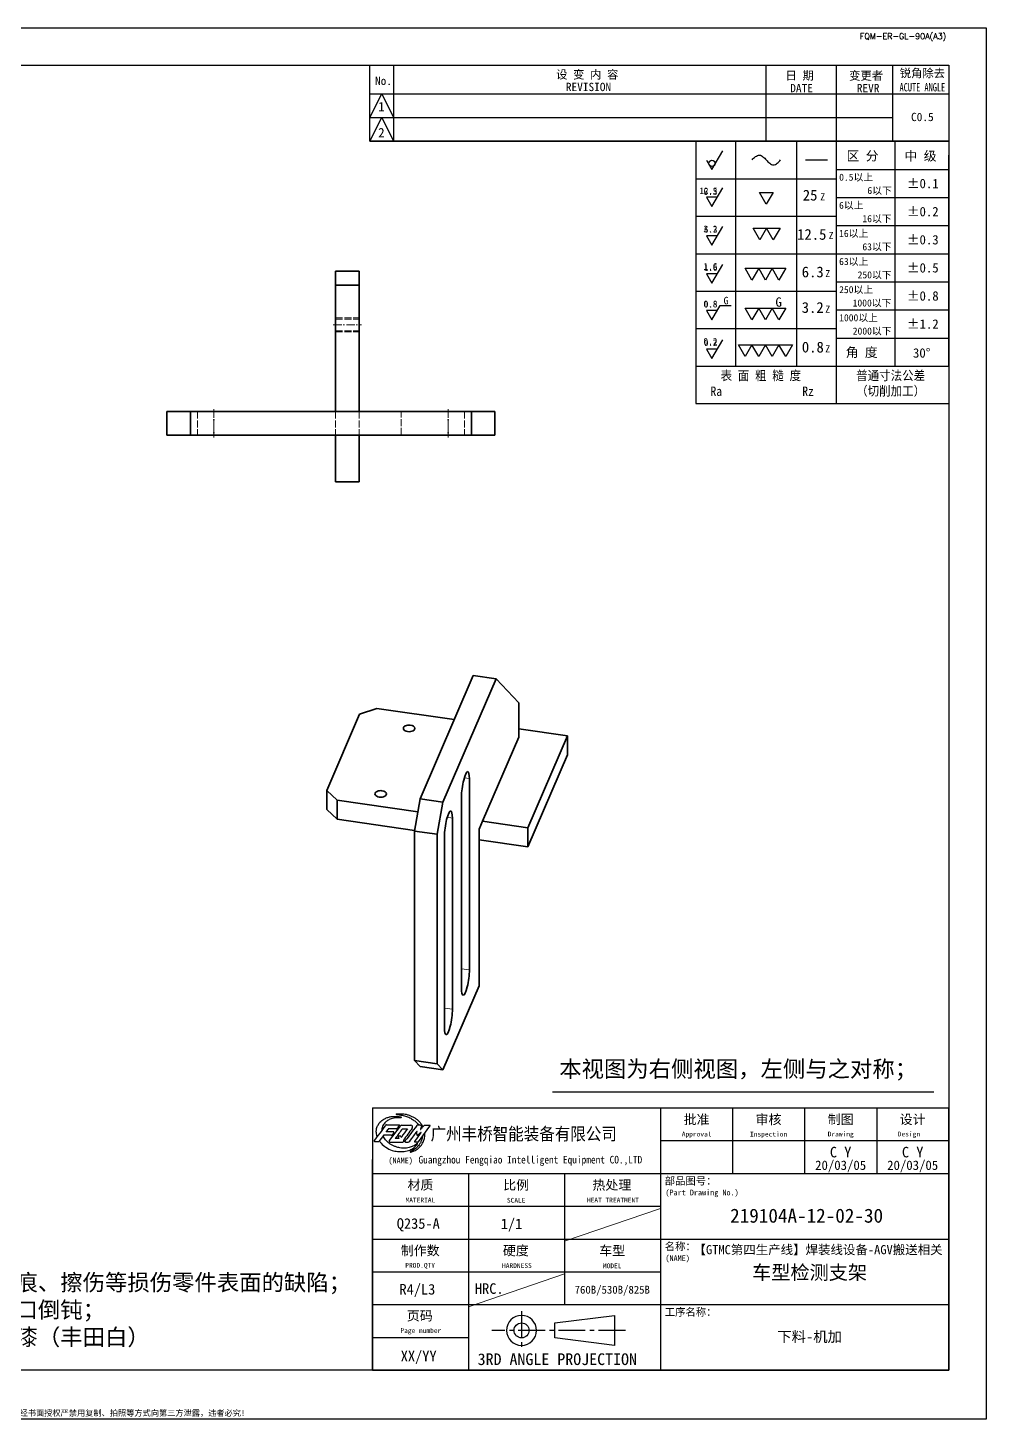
# Model space of a CAD drawing. Header units: millimetres. Extents: x -168473 to -148463, y 295526 to 306160.
# Drawn here: x -162993.4 to -162788.9, y 302246.9 to 302543.9 of the extents above; entities that cross this region are included whole.
import ezdxf
from ezdxf.enums import TextEntityAlignment as Align

# ---------------------------------------------------------------- set-up
doc = ezdxf.new("R2010")
doc.units = ezdxf.units.MM
for name, pattern in [('CENTER2', [28.575, 19.05, -3.175, 3.175, -3.175]), ('DASHDOT', [18.5, 12, -3, 0.5, -3]), ('DASHED', [15, 12, -3]), ('DASHED2', [9.525, 6.35, -3.175])]:
    doc.linetypes.add(name, pattern=pattern)
for name, color, linetype, lineweight in [('A3', 3, 'Continuous', 20), ('中心线', 2, 'CENTER2', 13), ('尺寸线', 3, 'Continuous', 13), ('文字', 1, 'Continuous', 13), ('细实线', 4, 'Continuous', 25), ('虚线', 2, 'DASHED2', 25)]:
    doc.layers.add(name, color=color, linetype=linetype, lineweight=lineweight)
doc.layers.add('Dim', color=3, linetype='Continuous')
doc.layers.add('MARK', color=7, linetype='Continuous')
doc.styles.add('CH-1', font='')
doc.styles.add('MX_NOTE_STANDARD', font='txt.shx', dxfattribs={"bigfont": 'extfont.shx'})
doc.styles.get("Standard").update_dxf_attribs({"font": 'txt', "bigfont": 'gbcbig.shx'})
doc.styles.get('CH-1').set_extended_font_data('SimSun')

# ---------------------------------------------------------------- blocks, each defined once
blk = doc.blocks.new('A$C2CD672AE')
for p, q in [((-218.5, -289), (-218.5, 8)), ((-218.5, 8), (201.5, 8)), ((201.5, 8), (201.5, -289)), ((-193.5, 0), (193.5, 0)), ((-193.5, -278.55), (-193.5, 0)), ((69.95, -16.21), (69.95, 0)), ((69.95, 0), (181.5, 0)), ((69.95, 0), (181.5, 0)), ((69.95, 0), (181.5, 0)), ((69.95, 0), (181.5, 0)), ((75.02, 0), (75.02, -16.21)), ((154.5, 0), (154.5, -16.21)), ((154.5, 0), (154.5, -16.21)), ((154.5, 0), (154.5, -16.21)), ((154.5, 0), (154.5, -16.21)), ((154.5, 0), (154.5, -16.21)), ((169.5, 0), (169.5, -16.21)), ((169.5, 0), (169.5, -16.21)), ((169.5, 0), (169.5, -16.21)), ((169.5, 0), (169.5, -16.21)), ((169.5, 0), (169.5, -16.21)), ((181.5, 0), (181.5, -16.21)), ((181.5, 0), (181.5, -16.21)), ((181.5, 0), (181.5, -16.21)), ((181.5, 0), (181.5, -16.21)), ((181.5, 0), (181.5, -16.21)), ((193.5, 0), (193.5, -278.55)), ((69.95, -11.14), (72.49, -6.07)), ((69.95, -6.07), (181.5, -6.07)), ((69.95, -6.07), (181.5, -6.07)), ((69.95, -6.07), (181.5, -6.07)), ((69.95, -6.07), (181.5, -6.07)), ((72.49, -6.07), (75.02, -11.14)), ((181.5, -6.07), (193.5, -6.07)), ((181.5, -6.07), (193.5, -6.07)), ((181.5, -6.07), (193.5, -6.07)), ((181.5, -6.07), (193.5, -6.07)), ((69.95, -16.21), (72.49, -11.14)), ((69.95, -11.14), (181.5, -11.14)), ((69.95, -11.14), (181.5, -11.14)), ((69.95, -11.14), (181.5, -11.14)), ((69.95, -11.14), (181.5, -11.14)), ((72.49, -11.14), (75.02, -16.21)), ((69.95, -16.21), (193.5, -16.21)), ((193.5, -16.21), (69.95, -16.21)), ((69.95, -16.21), (193.5, -16.21)), ((193.5, -278.55), (-193.5, -278.55)), ((201.5, -289), (-218.5, -289))]:
    blk.add_line(p, q)
at = {"style": 'CH-1'}
for s, height, p in [('No.', 1.775, (72.85, -3.33)), ('设 变 内 容', 1.775, (116.34, -1.91)), ('日 期', 1.775, (161.67, -2.16)), ('变更者', 1.775, (175.88, -2.16)), ('锐角除去', 1.775, (187.88, -1.63)), ('REVISION', 1.775, (116.61, -4.62)), ('DATE', 1.775, (162.09, -4.87)), ('REVR', 1.775, (176.3, -4.87)), ('1', 2.03, (72.4, -8.84)), ('C0.5', 1.775, (187.88, -11.03)), ('2', 2.03, (72.4, -14.39))]:
    blk.add_text(s, height=height, dxfattribs=at).set_placement(p, align=Align.MIDDLE)
at = {"style": 'CH-1', "width": 0.7}
blk.add_text('ACUTE ANGLE', height=1.7746, dxfattribs=at).set_placement((187.88, -4.69), align=Align.MIDDLE)
at = {"char_height": 1.25}
for s, insert, width, attachment_point in [('{\\Ftxt,@extfont2|c134;FQM-ER-GL-90A(A3)}', (183.75, 6), 39, 5), ('{\\fSimSun|b1|i0|c134|p2;此设计产权为广州丰桥智能装备有限公司所有，未经书面授权严禁用复制、拍照等方式向第三方泄露，违者必究!}', (0, -288.5), 387, 8)]:
    blk.add_mtext(s, dxfattribs=dict(at, insert=insert, width=width, attachment_point=attachment_point))
blk = doc.blocks.new('A$C32AF00EF')
for p, q in [((0, 0), (2.89, 5)), ((-1.44, 2.5), (0, 0))]:
    blk.add_line(p, q)
blk.add_circle((0, 1.67), 0.833)
blk = doc.blocks.new('A$C553B2148')
for p, q in [((1.44, 0), (-1.44, 0)), ((-1.44, 0), (0, -2.5)), ((0, -2.5), (2.89, 2.5))]:
    blk.add_line(p, q)
at = {"style": 'MX_NOTE_STANDARD'}
blk.add_attdef('12.5', text='', height=1.75, dxfattribs=at).set_placement((1.44, 0.28), align=Align.BOTTOM_RIGHT)
blk = doc.blocks.new('A$C1377093C')
for p, q in [((0, 0), (-1.44, 2.5)), ((-1.44, 2.5), (1.44, 2.5)), ((1.44, 2.5), (0, 0))]:
    blk.add_line(p, q)
blk = doc.blocks.new('A$C6D2D6B6B')
for p, q in [((0, 0), (-1.44, 2.5)), ((-1.44, 2.5), (1.44, 2.5)), ((1.44, 2.5), (0, 0)), ((1.44, 2.5), (4.33, 2.5)), ((2.89, 0), (1.44, 2.5)), ((4.33, 2.5), (2.89, 0))]:
    blk.add_line(p, q)
blk = doc.blocks.new('A$C62DD302B')
for p, q in [((-2.89, 0), (-4.33, 2.5)), ((-4.33, 2.5), (-1.44, 2.5)), ((-1.44, 2.5), (-2.89, 0)), ((-1.44, 2.5), (1.44, 2.5)), ((0, 0), (-1.44, 2.5)), ((1.44, 2.5), (0, 0)), ((2.89, 0), (1.44, 2.5)), ((1.44, 2.5), (4.33, 2.5)), ((4.33, 2.5), (2.89, 0))]:
    blk.add_line(p, q)
blk = doc.blocks.new('A$C077E39D2')
for p, q in [((-4.33, -2.5), (-5.77, 0)), ((-5.77, 0), (-2.89, 0)), ((-2.89, 0), (-4.33, -2.5)), ((-2.89, 0), (0, 0)), ((-1.44, -2.5), (-2.89, 0)), ((0, 0), (-1.44, -2.5)), ((1.44, -2.5), (0, 0)), ((0, 0), (2.89, 0)), ((2.89, 0), (1.44, -2.5)), ((4.33, -2.5), (2.89, 0)), ((2.89, 0), (5.77, 0)), ((5.77, 0), (4.33, -2.5))]:
    blk.add_line(p, q)
blk = doc.blocks.new('A$C09D43E00')
for p, q in [((0, 0), (1.78, 3.08)), ((1.78, 3.08), (4.07, 3.08)), ((1.15, 2), (-1.15, 2)), ((-1.15, 2), (0, 0))]:
    blk.add_line(p, q)
at = {"style": 'MX_NOTE_STANDARD'}
blk.add_attdef('12.5', text='', height=1.4, dxfattribs=at).set_placement((1.15, 2.22), align=Align.BOTTOM_RIGHT)
at = {"layer": '细实线', "color": 0, "style": 'CH-1'}
blk.add_text('G', height=1.6, dxfattribs=at).set_placement((2.47, 3.33))
blk = doc.blocks.new('A$C339E5D7D')
for p, q in [((-2.89, 0), (-4.33, 2.5)), ((-4.33, 2.5), (-1.44, 2.5)), ((-1.44, 2.5), (-2.89, 0)), ((-1.44, 2.5), (1.44, 2.5)), ((0, 0), (-1.44, 2.5)), ((1.44, 2.5), (0, 0)), ((2.89, 0), (1.44, 2.5)), ((1.44, 2.5), (4.33, 2.5)), ((4.33, 2.5), (2.89, 0))]:
    blk.add_line(p, q)
at = {"layer": '细实线', "color": 0, "style": 'CH-1'}
blk.add_text('G', height=2, dxfattribs=at).set_placement((2.13, 2.81))
blk = doc.blocks.new('54')
for p, q in [((5360.79, 6053.19), (5468.79, 6053.19)), ((5468.79, 6047.19), (5468.79, 5957.19)), ((5468.79, 6047.19), (5468.79, 5957.19)), ((5468.79, 5957.19), (5468.79, 6047.19)), ((5468.79, 6047.19), (5468.79, 5957.19)), ((5468.79, 6047.19), (5468.79, 5957.19)), ((5468.79, 6047.19), (5468.79, 5957.19)), ((5468.79, 6047.19), (5468.79, 5957.19)), ((5468.79, 6047.19), (5468.79, 5957.19)), ((5468.79, 6047.19), (5468.79, 5957.19)), ((5468.79, 5957.19), (5468.79, 6047.19)), ((5468.79, 6047.19), (5468.79, 5957.19)), ((5468.79, 6047.19), (5468.79, 5957.19)), ((5468.79, 6047.19), (5468.79, 5957.19)), ((5468.79, 6047.19), (5468.79, 5957.19))]:
    blk.add_line(p, q)
at = {"layer": '细实线', "color": 0, "linetype": 'Continuous'}
for p, q in [((5360.79, 6053.19), (5360.79, 5941.19)), ((5377.79, 6053.19), (5377.79, 5957.19)), ((5403.79, 6053.19), (5403.79, 5957.19)), ((5420.79, 6053.19), (5420.79, 5941.19)), ((5445.79, 6053.19), (5445.79, 5957.19)), ((5468.79, 6053.19), (5468.79, 5941.19)), ((5468.79, 6047.19), (5468.79, 5957.19)), ((5468.79, 6047.19), (5468.79, 5957.19)), ((5468.79, 6047.19), (5468.79, 5957.19)), ((5407.7, 6045.29), (5417.04, 6045.29)), ((5420.79, 6041.19), (5468.79, 6041.19)), ((5360.79, 6037.19), (5420.79, 6037.19)), ((5420.79, 6029.19), (5468.79, 6029.19)), ((5360.79, 6021.19), (5420.79, 6021.19)), ((5420.79, 6017.19), (5468.79, 6017.19)), ((5360.79, 6005.19), (5420.79, 6005.19)), ((5420.79, 6005.19), (5468.79, 6005.19)), ((5360.79, 5989.19), (5420.79, 5989.19)), ((5420.79, 5993.19), (5468.79, 5993.19)), ((5420.79, 5981.19), (5468.79, 5981.19)), ((5360.79, 5973.19), (5420.79, 5973.19)), ((5420.79, 5969.19), (5468.79, 5969.19)), ((5360.79, 5957.19), (5468.79, 5957.19)), ((5360.79, 5957.19), (5468.79, 5957.19)), ((5360.79, 5941.19), (5468.79, 5941.19))]:
    blk.add_line(p, q, dxfattribs=at)
at = {"layer": '细实线', "color": 0, "linetype": 'Continuous', "start_tangent": (0.606347, 0.7952), "end_tangent": (0.584547, 0.81136)}
blk.add_spline([(5384.88, 6045.23), (5386.3, 6046.61), (5387.98, 6047.24), (5389.51, 6046.59), (5390.93, 6045.19), (5392.37, 6043.78), (5393.91, 6043.13), (5395.61, 6043.82), (5397.01, 6045.27)], degree=3, dxfattribs=at)
for name, p, xscale, yscale, zscale in [('A$C32AF00EF', (5367.73, 6041.13), 1.600000000000364, 1.600000000000364, 1.600000000000364), ('A$C1377093C', (5390.94, 6026.26), 2, 2, 2), ('A$C6D2D6B6B', (5388.15, 6011.08), 2, 2, 2), ('A$C62DD302B', (5390.57, 5993.94), 2, 2, 2), ('A$C077E39D2', (5390.57, 5966.26), 2, 2, 2)]:
    blk.add_blockref(name, p, dxfattribs=dict(xscale=xscale, yscale=yscale, zscale=zscale))
ref = blk.add_blockref('A$C553B2148', (5367.73, 6029.35), dxfattribs=dict(xscale=1.600000000000364, yscale=1.600000000000364, zscale=1.600000000000364))
ref.add_attrib('12.5', '12.5', dxfattribs={"height": 2.8, "style": 'CH-1'}).set_placement((5370.04, 6029.8), align=Align.BOTTOM_RIGHT)
ref = blk.add_blockref('A$C553B2148', (5367.73, 6012.86), dxfattribs=dict(xscale=1.600000000000364, yscale=1.600000000000364, zscale=1.600000000000364))
ref.add_attrib('12.5', '6.3', dxfattribs={"height": 2.8, "style": 'CH-1'}).set_placement((5370.04, 6013.31), align=Align.BOTTOM_RIGHT)
ref = blk.add_blockref('A$C553B2148', (5367.73, 5996.56), dxfattribs=dict(xscale=1.600000000000364, yscale=1.600000000000364, zscale=1.600000000000364))
ref.add_attrib('12.5', '1.6', dxfattribs={"height": 2.8, "style": 'CH-1'}).set_placement((5370.04, 5997.01), align=Align.BOTTOM_RIGHT)
at = {"lineweight": 35}
ref = blk.add_blockref('A$C09D43E00', (5367.73, 5976.92), dxfattribs=dict(at, xscale=2, yscale=2, zscale=2))
ref.add_attrib('12.5', '0.8', dxfattribs={"height": 2.8, "style": 'CH-1'}).set_placement((5370.04, 5981.37), align=Align.BOTTOM_RIGHT)
at = {"lineweight": 35, "xscale": 2, "yscale": 2, "zscale": 2}
blk.add_blockref('A$C339E5D7D', (5390.57, 5976.92), dxfattribs=at)
ref = blk.add_blockref('A$C553B2148', (5367.73, 5964.47), dxfattribs=dict(xscale=1.600000000000364, yscale=1.600000000000364, zscale=1.600000000000364))
ref.add_attrib('12.5', '0.2', dxfattribs={"height": 2.8, "style": 'CH-1'}).set_placement((5370.04, 5964.92), align=Align.BOTTOM_RIGHT)
at = {"style": 'CH-1', "width": 0.9}
for s, p in [('表 面 粗 糙 度', (5388.59, 5953.25)), ('普通寸法公差', (5444.02, 5953.25)), ('Ra              Rz', (5389.17, 5946.45)), ('（切削加工）', (5444.02, 5946.67))]:
    blk.add_text(s, height=4, dxfattribs=at).set_placement(p, align=Align.MIDDLE)
at = {"layer": '细实线', "color": 0, "style": 'CH-1'}
for s, height, p in [('区 分', 4, (5432.03, 6046.97)), ('中 级', 4, (5456.79, 6046.97)), ('0.5以上', 3, (5429.3, 6037.89)), ('6以下', 3, (5439.3, 6032.14)), ('6以上', 3, (5427.22, 6025.89)), ('16以下', 3, (5438.2, 6020.14)), ('16以上', 3, (5428.26, 6013.89)), ('63以下', 3, (5438.2, 6008.14)), ('63以上', 3, (5428.26, 6001.89)), ('250以下', 3, (5437.19, 5996.14)), ('250以上', 3, (5429.3, 5989.89)), ('1000以下', 3, (5436.08, 5984.14)), ('1000以上', 3, (5430.33, 5977.89)), ('2000以下', 3, (5436.13, 5972.14)), ('角 度', 4, (5431.63, 5963.15))]:
    blk.add_text(s, height=height, dxfattribs=at).set_placement(p, align=Align.MIDDLE)
for s, height, p in [('%%P0.1', 4, (5450.91, 6033.15)), ('6.3', 2.944, (5364.07, 6030.28)), ('25', 4.6, (5406.51, 6027.88)), ('Z', 3, (5414, 6027.96)), ('%%P0.2', 4, (5450.91, 6021.15)), ('3.2', 2.944, (5364.07, 6014.28)), ('12.5', 4.6, (5404.08, 6011.13)), ('Z', 3, (5417.58, 6011.47)), ('%%P0.3', 4, (5450.91, 6009.15)), ('1.6', 2.944, (5364.07, 5998.28)), ('6.3', 4.6, (5406.05, 5995.09)), ('%%P0.5', 4, (5450.91, 5997.15)), ('Z', 3, (5416.15, 5995.17)), ('%%P0.8', 4, (5450.91, 5985.15)), ('0.8', 2.944, (5364.07, 5982.28)), ('3.2', 4.6, (5406.05, 5979.93)), ('Z', 3, (5416.15, 5980.01)), ('%%P1.2', 4, (5450.91, 5973.15)), ('0.2', 2.944, (5364.07, 5966.28)), ('0.8', 4.6, (5406.1, 5963)), ('Z', 3, (5416.15, 5963.08)), ('30°', 4, (5453.55, 5960.81))]:
    blk.add_text(s, height=height, dxfattribs=at).set_placement(p)
blk = doc.blocks.new('A$C34C2392C')
at = {"linetype": 'CENTER2', "ltscale": 0.3}
for p, q in [((-5.53, 4.13), (-5.53, -4.13)), ((16.64, 0), (-11.88, 0))]:
    blk.add_line(p, q, dxfattribs=at)
for p, q in [((1.54, 1.6), (14.34, 3.2)), ((14.34, 3.2), (14.34, -3.2)), ((1.54, -1.6), (1.54, 1.6)), ((14.34, -3.2), (1.54, -1.6))]:
    blk.add_line(p, q)
for radius in [3.2, 1.6]:
    blk.add_arc((-5.53, 0), radius, 0, 359.9894)
blk = doc.blocks.new('A$C67844AE1')
for p, q in [((-492, 112), (0, 112)), ((-246, 112), (-246, -112)), ((-184.5, 112), (-184.5, 56)), ((-123, 112), (-123, 56)), ((-61.5, 112), (-61.5, 56)), ((0, -112), (0, 112)), ((-246, 84), (0, 84)), ((-492, 68), (-492, -112)), ((-492, 68), (-492, -112)), ((-492, -112), (-492, 68)), ((-492, 68), (-492, -112)), ((-492, 68), (-492, -112)), ((-492, 68), (-492, -112)), ((-492, 68), (-492, -112)), ((-492, 68), (-492, -112)), ((-492, 68), (-492, -112)), ((-492, -112), (-492, 68)), ((-492, 68), (-492, -112)), ((-492, 68), (-492, -112)), ((-492, 68), (-492, -112)), ((-492, 68), (-492, -112)), ((-492, 56), (0, 56)), ((-410, 56), (-410, -112)), ((-328, 56), (-328, -56)), ((-492, 28), (-246, 28)), ((-492, 0), (0, 0)), ((-492, -28), (-246, -28)), ((-492, -56), (0, -56)), ((-492, -84), (-410, -84)), ((-492, -112), (0, -112))]:
    blk.add_line(p, q)
at = {"color": 4, "ltscale": 0.5}
for p, q in [((-468.4, 96.5), (-477.7, 84.1)), ((-467.1, 97.2), (-459.4, 97.2)), ((-451, 97.2), (-453.6, 97.2)), ((-452.7, 83.1), (-442.9, 96.3)), ((-447.5, 97.2), (-443.3, 97.2)), ((-482.7, 88.4), (-486.5, 83.4)), ((-478.7, 93.9), (-480.4, 91.7)), ((-473.8, 90.8), (-475.1, 88.9)), ((-469.3, 85.8), (-472.6, 85.8)), ((-469.2, 85.9), (-470.1, 87.3)), ((-467.8, 87.8), (-469.9, 87.8)), ((-467.8, 87.8), (-467.4, 87.1)), ((-487, 83.1), (-490.1, 83.1)), ((-477, 82.8), (-466, 82.8)), ((-463.8, 82.8), (-461.4, 82.8))]:
    blk.add_line(p, q, dxfattribs=at)
for centre, radius, start, end in [((-480, 96.4), 1.09, 90, 143.2146), ((-469.2, 97.2), 0.219, 322.847, 90), ((-467.1, 95.6), 1.64, 90, 143.1791), ((-459.4, 95.6), 1.64, 323.504, 90), ((-453.6, 96.7), 0.547, 90, 142.7605), ((-443.3, 96.6), 0.547, 323.5154, 90), ((-490.1, 83.7), 0.547, 143.2146, 270), ((-487, 83.7), 0.547, 270, 322.7804), ((-482.3, 88.1), 0.547, 90, 142.7804), ((-480.4, 91.7), 0.0547, 142.9576, 270), ((-478.7, 93.9), 0.0547, 90, 142.9576), ((-477, 83.6), 0.821, 143.1791, 270), ((-472.6, 85.8), 0.0547, 143.2802, 270), ((-471.7, 94.5), 0.547, 270, 322.847), ((-469.3, 85.8), 0.0547, 270, 30.8735), ((-467.4, 87.1), 0.0547, 209.8404, 323.8117), ((-466.4, 94.1), 0.0547, 90, 143.2802), ((-463.8, 83.4), 0.547, 142.7605, 270), ((-462.2, 94.1), 0.0547, 323.8117, 90), ((-455.8, 83.1), 0.274, 143.387, 270), ((-454.1, 91.8), 0.137, 354.5829, 143.4402), ((-450.5, 90.9), 0.137, 323.3038, 127.2693), ((-461.4, 83.6), 0.821, 270, 323.3415), ((-453.1, 83.4), 0.547, 270, 323.5154)]:
    blk.add_arc(centre, radius, start, end, dxfattribs=at)
at = {"color": 3, "ltscale": 0.5}
for points, knots in [([(-471.9, 106.8), (-471.9, 106.8), (-471.9, 106.9), (-471.1, 106.9), (-470.1, 107), (-468.3, 106.9), (-466.3, 106.9), (-463.9, 106.7), (-461.4, 105.9), (-458.9, 105.1), (-456.8, 104), (-455, 102.8), (-453.4, 101.6), (-451.6, 99.9), (-450.3, 98.1), (-449.4, 96.7), (-449.1, 95.9), (-449, 95.7)], [0, 0, 0, 0, 0.013513, 0.041806, 0.340693, 0.661167, 1.001786, 1.450195, 1.93793, 2.441413, 2.919246, 3.201062, 3.624217, 4.053268, 4.510623, 4.853859, 4.962074, 4.962074, 4.962074, 4.962074]), ([(-488, 87.4), (-488.3, 88.2), (-488.6, 89.5), (-488.8, 91.4), (-488.7, 93), (-488.5, 94.5), (-488, 95.9), (-487.3, 97.3), (-486.5, 98.5), (-485.6, 99.9), (-484.1, 101.2), (-482.1, 102.5), (-479.6, 103.7), (-476.6, 104.5), (-473.5, 104.7), (-470.8, 104.7), (-469, 104.5), (-468.1, 104.3), (-467.6, 104.2), (-467.4, 104.1), (-467.4, 103.8), (-467.5, 103.6), (-467.7, 103.6), (-467.8, 103.6)], [0.033361, 0.033361, 0.033361, 0.033361, 0.471833, 0.793856, 1.06763, 1.327784, 1.632518, 1.904259, 2.171672, 2.434164, 2.811787, 3.221221, 3.771763, 4.287691, 4.918993, 5.487196, 5.736969, 5.935719, 6.004988, 6.011363, 6.068145, 6.111246, 6.151841, 6.151841, 6.151841, 6.151841]), ([(-467.8, 103.6), (-468.7, 103.6), (-471.1, 103.6), (-474.8, 103.2), (-478.3, 101.8), (-481.1, 99.8), (-483, 97.3), (-484, 94.8), (-484, 93.4), (-483.9, 92.9)], [0, 0, 0, 0, 0.511401, 1.333961, 2.006207, 2.544799, 3.201133, 3.690752, 3.982461, 3.982461, 3.982461, 3.982461]), ([(-486.1, 83.9), (-485.6, 83.2), (-484.1, 81), (-480.4, 78), (-475.7, 75.7), (-470.4, 74.5), (-465.2, 74.6), (-460.4, 75.6), (-456.8, 77.7), (-454.7, 79.8), (-453.7, 81.1), (-453.4, 81.9), (-453.8, 82), (-453.8, 81.9), (-453.9, 81.8)], [0.008574, 0.008574, 0.008574, 0.008574, 0.511088, 1.461558, 2.551285, 3.372869, 4.408758, 5.360341, 6.07413, 6.646139, 6.965728, 7.014048, 7.055407, 7.097199, 7.097199, 7.097199, 7.097199]), ([(-453.9, 81.8), (-454.2, 81.5), (-455.1, 80.3), (-457.5, 79.1), (-460.3, 78.2), (-463.1, 77.6), (-465.7, 77.6), (-468.2, 77.7), (-470.3, 78.3), (-472.4, 78.9), (-474.6, 79.8), (-476.8, 81.1), (-479, 82.6), (-480.7, 84.6), (-482.1, 86.3), (-482.8, 87.5), (-483, 88)], [0, 0, 0, 0, 0.227272, 0.804496, 1.430419, 1.862632, 2.367125, 2.88024, 3.204387, 3.579335, 4.036384, 4.516387, 4.985288, 5.507707, 5.907232, 6.223175, 6.223175, 6.223175, 6.223175]), ([(-449.4, 87.5), (-449.5, 86.9), (-449.6, 86.1), (-449.9, 84.8), (-450.4, 83.8), (-450.8, 82.6), (-451.5, 81.6), (-452.2, 80.2), (-453.2, 79.2), (-454.3, 78), (-455.6, 77.1), (-457, 76.1), (-458.4, 75.4), (-459.2, 74.9), (-459.9, 74.7), (-459.9, 74.2), (-459.7, 74.2), (-459.5, 74.2)], [0.004933, 0.004933, 0.004933, 0.004933, 0.333622, 0.498315, 0.724349, 0.934741, 1.17012, 1.401267, 1.780901, 1.94954, 2.292483, 2.648069, 2.865789, 3.139575, 3.199954, 3.253921, 3.331828, 3.331828, 3.331828, 3.331828]), ([(-459.5, 74.2), (-459.1, 74.3), (-457.8, 74.6), (-455.9, 75.5), (-453.8, 76.8), (-452, 78), (-450.5, 79.8), (-449.2, 81.6), (-448.2, 83.9), (-447.3, 86.8), (-447.3, 89.1), (-447.3, 90.4)], [0, 0, 0, 0, 0.196818, 0.752706, 1.133972, 1.558354, 1.94217, 2.414014, 2.774875, 3.316286, 4.02771, 4.02771, 4.02771, 4.02771])]:
    blk.add_open_spline(points, degree=3, knots=knots, dxfattribs=at)
at = {"color": 4, "ltscale": 0.5}
for points, knots in [([(-480.8, 97), (-480.9, 96.9), (-481, 96.8), (-481.1, 96.7), (-484.3, 92.4), (-487.4, 88.2), (-490.6, 84)], [-0.084236, -0.084236, -0.084236, -0.084236, 0, 0, 0, 2.885251, 2.885251, 2.885251, 2.885251]), ([(-480, 97.5), (-479.8, 97.5), (-479.7, 97.5), (-479.5, 97.5), (-479.5, 97.5), (-479.5, 97.5), (-479.5, 97.5), (-476.4, 97.5), (-473.2, 97.5), (-470.1, 97.5), (-470.1, 97.5), (-470.1, 97.5), (-470.1, 97.5), (-469.8, 97.5), (-469.5, 97.5), (-469.2, 97.5)], [-0.077734, -0.077734, -0.077734, -0.077734, 0, 0, 0, 0, 0, 0, 1.729211, 1.729211, 1.729211, 1.729211, 1.729211, 1.729211, 1.885805, 1.885805, 1.885805, 1.885805]), ([(-469, 97.1), (-469.2, 96.9), (-469.4, 96.7), (-469.5, 96.5), (-469.5, 96.5), (-469.5, 96.5), (-469.5, 96.5), (-470, 95.8), (-470.6, 95.1), (-471.1, 94.4), (-471.1, 94.4), (-471.1, 94.4), (-471.1, 94.4), (-471.2, 94.3), (-471.2, 94.3), (-471.3, 94.2)], [-0.1423966, -0.1423966, -0.1423966, -0.1423966, 0, 0, 0, 0, 0, 0, 0.4822707, 0.4822707, 0.4822707, 0.4822707, 0.4822707, 0.4822707, 0.529029, 0.529029, 0.529029, 0.529029]), ([(-454.1, 97), (-454.2, 96.8), (-454.4, 96.6), (-454.5, 96.4), (-457.7, 92.2), (-460.8, 88.1), (-464, 84), (-464, 83.9), (-464.1, 83.8), (-464.2, 83.7)], [-0.140102, -0.140102, -0.140102, -0.140102, 0, 0, 0, 2.844058, 2.844058, 2.844058, 2.913465, 2.913465, 2.913465, 2.913465]), ([(-451, 97.2), (-451, 97.2), (-450.8, 97.2), (-450.4, 97), (-450.2, 96.5), (-450.3, 95.9), (-450.5, 95.2), (-450.8, 94.5), (-451, 94), (-451.1, 93.7), (-451.1, 93.6), (-451, 93.6), (-450.8, 93.6), (-450.5, 94), (-450, 94.6), (-449.2, 95.5), (-448.6, 96.3), (-448, 96.8), (-447.7, 97.1), (-447.5, 97.2)], [0, 0, 0, 0, 0.047379, 0.11361, 0.198731, 0.32589, 0.467244, 0.599055, 0.733672, 0.758899, 0.77069, 0.790267, 0.820293, 0.867992, 1.054564, 1.278066, 1.476304, 1.62487, 1.711224, 1.711224, 1.711224, 1.711224]), ([(-471.7, 94), (-471.7, 94), (-471.7, 94), (-471.8, 94), (-471.8, 94), (-471.8, 94), (-471.8, 94), (-474.1, 94), (-476.4, 94), (-478.7, 94)], [-0.012966, -0.012966, -0.012966, -0.012966, 0, 0, 0, 0, 0, 0, 1.257183, 1.257183, 1.257183, 1.257183]), ([(-469.9, 87.8), (-470, 87.8), (-470, 87.8), (-470.1, 87.7), (-470.2, 87.7), (-470.2, 87.6), (-470.2, 87.5), (-470.1, 87.4), (-470.1, 87.3), (-470.1, 87.3)], [0, 0, 0, 0, 0.0189462, 0.0330559, 0.0436533, 0.0575788, 0.0766083, 0.0956988, 0.1082528, 0.1082528, 0.1082528, 0.1082528]), ([(-456, 83.3), (-455.9, 83.5), (-455.7, 83.7), (-455.6, 83.9), (-455.6, 83.9), (-455.6, 83.9), (-455.6, 83.9), (-453.8, 86.2), (-452.1, 88.5), (-450.4, 90.9)], [-0.132838, -0.132838, -0.132838, -0.132838, 0, 0, 0, 0, 0, 0, 1.591518, 1.591518, 1.591518, 1.591518])]:
    blk.add_open_spline(points, degree=3, knots=knots, dxfattribs=at)
at = {"color": 3, "ltscale": 0.5}
blk.add_spline([(-471.9, 106.8), (-471.8, 106.5), (-471.3, 106.3), (-470, 106.2), (-468.7, 106), (-466.8, 105.7), (-464.7, 105.2), (-462.9, 104.7), (-461.1, 104), (-459.4, 103.1), (-457.9, 102.2), (-455.3, 100.3), (-454.1, 99.3), (-453.6, 98.7), (-452.3, 97.2)], degree=3, dxfattribs=at)
at = {"color": 4, "ltscale": 0.5}
for points in [[(-476, 88.6), (-478.1, 88.6), (-480.2, 88.6), (-482.3, 88.6)], [(-474.4, 91.6), (-476.4, 91.6), (-478.4, 91.6), (-480.4, 91.6)], [(-466.4, 94.2), (-468.5, 91.4), (-470.5, 88.6), (-472.6, 85.9)], [(-462.2, 94.1), (-463.9, 91.8), (-465.6, 89.4), (-467.3, 87.1)], [(-466.4, 94.2), (-465, 94.2), (-463.6, 94.2), (-462.2, 94.2)], [(-458.1, 94.6), (-460.6, 91.2), (-463.1, 87.8), (-465.6, 84.4)], [(-454.2, 91.9), (-456, 89.4), (-457.9, 86.9), (-460.7, 83.1)], [(-454.1, 89.6), (-454.1, 90.3), (-454, 91.1), (-453.9, 91.8)], [(-453.1, 89.1), (-452.3, 89.7), (-451.4, 90.4), (-450.6, 91.1)], [(-455.8, 82.9), (-454.9, 82.9), (-454, 82.9), (-453.1, 82.9)]]:
    blk.add_open_spline(points, degree=3, dxfattribs=at)
for points in [[(-476, 88.6), (-475.6, 88.6), (-475.4, 88.7), (-475.3, 88.7), (-475.1, 88.9)], [(-473.8, 90.8), (-473.7, 91), (-473.7, 91.2), (-473.8, 91.4), (-474, 91.5), (-474.2, 91.6), (-474.4, 91.6)], [(-465.6, 84.4), (-465.6, 84.3), (-465.6, 84.2), (-465.5, 84), (-465.4, 83.8), (-465.2, 83.4), (-465.1, 83.3), (-465.1, 83.1), (-465.4, 83), (-465.7, 82.9), (-466, 82.8)], [(-454.1, 89.6), (-454.2, 89.2), (-454.1, 89), (-454, 88.8), (-453.8, 88.8), (-453.6, 88.8), (-453.4, 88.9), (-453.1, 89.1)]]:
    blk.add_spline(points, degree=3, dxfattribs=at)
at = {"layer": '细实线', "color": 0, "linetype": 'Continuous'}
for p, q in [((-492, 112), (-492, 56)), ((-492, 68), (-492, -112)), ((-492, 68), (-492, -112)), ((-492, 68), (-492, -112))]:
    blk.add_line(p, q, dxfattribs=at)
at = {"lineweight": 35, "xscale": 4, "yscale": 4, "zscale": 4}
blk.add_blockref('A$C34C2392C', (-342.6, -78), dxfattribs=at)
at = {"style": 'CH-1'}
for s, height, p in [('批准', 8.11, (-215.2, 102.3)), ('审核', 8.11, (-153.8, 102.3)), ('制图', 8.11, (-92.2, 102.3)), ('设计', 8.11, (-30.8, 102.3)), ('Approval', 4.06, (-215.2, 89.1)), ('Inspection', 4.06, (-153.8, 89.1)), ('Drawing', 4.06, (-92.2, 89.1)), ('Design  ', 4.06, (-30.8, 89.1)), ('比例', 8.11, (-369.3, 46.3)), ('MATERIAL', 4.06, (-451.1, 33.3)), ('SCALE', 4.06, (-369.3, 33.1)), ('制作数', 8.11, (-451.3, -9.7)), ('车型', 8.11, (-287.3, -9.7)), ('PROD.QTY', 4.06, (-451.3, -22.9)), ('MODEL', 4.06, (-287.3, -22.9)), ('3RD ANGLE PROJECTION', 10, (-334.2, -102.6))]:
    blk.add_text(s, height=height, dxfattribs=at).set_placement(p, align=Align.MIDDLE)
at = {"lineweight": 35, "style": 'CH-1'}
for s, height, p in [('(NAME)', 4.87, (-478.4, 64.7)), ('部品图号：', 6.49, (-242.5, 46.4)), ('(Part Drawing No.)', 4.868, (-241.9, 37.3)), ('名称：', 6.49, (-242.5, -9.6)), ('(NAME)', 4.87, (-241.9, -18.7)), ('工序名称：', 6.49, (-242.5, -65.6))]:
    blk.add_text(s, height=height, dxfattribs=at).set_placement(p)
at = {"style": 'CH-1'}
blk.add_text('材质', height=8.11, dxfattribs=at).set_placement((-462.1, 42.2))
at = {"lineweight": 35, "style": 'CH-1'}
for s, height, p in [('热处理', 8.11, (-287.6, 46.3)), ('HEAT TREATMENT', 4.055, (-286.7, 33.3)), ('硬度', 8.11, (-369.6, -9.7)), ('HARDNESS', 4.06, (-368.7, -22.7)), ('HRC.', 9, (-392.3, -42.3, -1000.3)), ('页码', 8.11, (-451.6, -65.7)), ('Page number', 4.055, (-450.7, -78.7))]:
    blk.add_text(s, height=height, dxfattribs=at).set_placement(p, align=Align.MIDDLE)
at = {"layer": 'MARK', "style": 'CH-1', "width": 0.9}
blk.add_text('广州丰桥智能装备有限公司', height=10.8, dxfattribs=at).set_placement((-442.4, 84.4))
at = {"layer": 'MARK', "insert": (-452.7, 71), "char_height": 6.5, "width": 556.951, "attachment_point": 1, "style": 'CH-1'}
blk.add_mtext('{\\W0.9;Guangzhou Fengqiao Intelligent Equipment CO.,LTD}', dxfattribs=at)
blk = doc.blocks.new('1：1横')
blk.add_blockref('A$C2CD672AE', (-8412.44, 515.87))
for name, p, xscale, yscale, zscale in [('54', (-10953.34, -2526.94), 0.5, 0.5, 0.5), ('A$C67844AE1', (-8218.94, 265.32), 0.25, 0.25, 0.25)]:
    blk.add_blockref(name, p, dxfattribs=dict(xscale=xscale, yscale=yscale, zscale=zscale))
blk = doc.blocks.new('车型')
at = {"layer": '文字', "color": 1, "linetype": 'Continuous', "style": 'CH-1'}
blk.add_text('760B/530B/825B', height=1.6875, dxfattribs=at).set_placement((-10.31, 3.5, -250.08), align=Align.MIDDLE)
blk = doc.blocks.new('工序名称')
at = {"layer": '文字', "color": 1, "linetype": 'Continuous', "style": 'CH-1'}
blk.add_text('下料-机加', height=2.25, dxfattribs=at).set_placement((-29.69, -6.35, -250.08), align=Align.MIDDLE)
blk = doc.blocks.new('设计人员')
at = {"layer": '文字', "color": 1, "linetype": 'Continuous', "style": 'CH-1'}
blk.add_text('C Y', height=2.25, dxfattribs=at).set_placement((-7.69, -1.99), align=Align.MIDDLE)
blk = doc.blocks.new('出图人员')
at = {"layer": '文字', "color": 1, "linetype": 'Continuous', "style": 'CH-1'}
blk.add_text('C Y', height=2.25, dxfattribs=at).set_placement((-7.69, -1.99), align=Align.MIDDLE)
blk = doc.blocks.new('出图日期')
at = {"layer": '文字', "color": 1, "linetype": 'Continuous', "style": 'CH-1'}
blk.add_text('20/03/05', height=2, dxfattribs=at).set_placement((-7.69, 2.04), align=Align.MIDDLE)
blk = doc.blocks.new('设计日期')
at = {"layer": '文字', "color": 1, "linetype": 'Continuous', "style": 'CH-1'}
blk.add_text('20/03/05', height=2, dxfattribs=at).set_placement((-7.69, 2.04), align=Align.MIDDLE)
blk = doc.blocks.new('A$C20C4661E')
at = {"color": 7, "lineweight": 35}
for p, q in [((-10.54, 16.11), (0.83, 42.44)), ((-5.69, 15.41), (5.69, 41.74)), ((5.69, 41.74), (0.83, 42.44)), ((10.52, 36.62), (5.69, 41.74)), ((10.52, 29.27), (10.52, 36.62)), ((-23.44, 34.16), (-30.45, 17.91)), ((-19.8, 35.42), (-23.44, 34.16)), ((-3.23, 33.03), (-19.8, 35.42)), ((20.95, 29.55), (10.52, 31.05)), ((2.78, 11.34), (10.52, 29.27)), ((12.49, 9.94), (20.95, 29.55)), ((20.95, 25.47), (20.95, 29.55)), ((12.49, 5.86), (20.95, 25.47)), ((-30.45, 13.83), (-30.45, 17.91)), ((-30.45, 17.91), (-28.27, 15.81)), ((0, 20.41), (0, -20.41)), ((-28.27, 11.73), (-28.27, 15.81)), ((-28.27, 15.81), (-11.03, 13.33)), ((-11.75, 9.23), (-10.54, 16.11)), ((-10.54, 16.11), (-5.69, 15.41)), ((-6.89, 8.53), (-5.69, 15.41)), ((-1.69, -24.33), (-1.69, 16.49)), ((-30.45, 13.83), (-28.27, 11.73)), ((-3.63, 12.01), (-3.63, -28.82)), ((-28.27, 11.73), (-11.73, 9.35)), ((-11.75, 9.23), (-11.75, -39.76)), ((-11.75, 9.23), (-6.89, 8.53)), ((2.06, 9.66), (2.78, 11.34)), ((2.06, 9.66), (2.06, -23.82)), ((2.78, 11.34), (12.49, 9.94)), ((12.49, 5.86), (12.49, 9.94)), ((-6.89, 8.53), (-6.89, -40.46)), ((-5.32, -32.74), (-5.32, 8.09)), ((2.06, 7.36), (12.49, 5.86)), ((2.06, -23.82), (-5.69, -41.74)), ((-11.75, -39.76), (-6.89, -40.46)), ((-11.75, -39.76), (-10.54, -41.04)), ((-10.54, -41.04), (-5.69, -41.74)), ((-6.89, -40.46), (-5.69, -41.74))]:
    blk.add_line(p, q, dxfattribs=at)
at = {"color": 7, "lineweight": 13}
for p, q in [((0, 20.41), (-1.11, 20.57)), ((-3.63, 12.01), (-4.73, 12.17)), ((0, -20.41), (-1.69, -20.17)), ((-3.63, -28.82), (-5.32, -28.57))]:
    blk.add_line(p, q, dxfattribs=at)
at = {"color": 7, "lineweight": 35}
for centre, major_axis, ratio, start_param, end_param in [((-12.88, 31.15), (-1.23, 0), 0.57735, 4.502949, 6.283254), ((-12.88, 31.15), (-1.23, 0), 0.57735, 0.000068, 3.141661), ((-12.88, 31.15), (-1.23, 0), 0.57735, 3.141661, 4.502949), ((-0.85, 18.45), (-0.5, -3.46), 0.197528, 3.141593, 5.342153), ((-0.85, 18.45), (-0.5, -3.46), 0.197528, 2.200561, 3.141593), ((-18.93, 17.14), (-1.23, 0), 0.57735, 4.502949, 6.283254), ((-18.93, 17.14), (-1.23, 0), 0.57735, 3.141661, 4.502949), ((-18.93, 17.14), (-1.23, 0), 0.57735, 0.000068, 3.141661), ((-4.48, 10.05), (-0.5, -3.46), 0.197528, 3.141593, 5.342153), ((-4.48, 10.05), (-0.5, -3.46), 0.197528, 2.200561, 3.141593), ((-0.85, -22.37), (-0.5, -3.46), 0.197528, 0, 2.200561), ((-0.85, -22.37), (-0.5, -3.46), 0.197528, 5.342153, 6.283185), ((-4.48, -30.78), (-0.5, -3.46), 0.197528, 0, 2.200561), ((-4.48, -30.78), (-0.5, -3.46), 0.197528, 5.342153, 6.283185)]:
    blk.add_ellipse(centre, major_axis=major_axis, ratio=ratio, start_param=start_param, end_param=end_param, dxfattribs=at)

msp = doc.modelspace()

# ---------------------------------------------------------------- linework, layer by layer
at = {"color": 7, "lineweight": 35}
for p, q in [((-162927.739, 302491.959), (-162927.739, 302488.959)), ((-162927.739, 302491.959), (-162922.739, 302491.959)), ((-162922.739, 302491.959), (-162922.739, 302488.959)), ((-162927.739, 302488.959), (-162927.739, 302461.959)), ((-162927.739, 302488.959), (-162922.739, 302488.959)), ((-162922.739, 302488.959), (-162922.739, 302461.959)), ((-162958.739, 302461.959), (-162963.739, 302461.959)), ((-162963.739, 302461.959), (-162963.739, 302456.959)), ((-162958.739, 302461.959), (-162958.739, 302456.959)), ((-162898.739, 302461.959), (-162958.739, 302461.959)), ((-162898.739, 302461.959), (-162898.739, 302456.959)), ((-162898.739, 302461.959), (-162893.739, 302461.959)), ((-162893.739, 302461.959), (-162893.739, 302456.959)), ((-162958.739, 302456.959), (-162963.739, 302456.959)), ((-162898.739, 302456.959), (-162958.739, 302456.959)), ((-162927.739, 302456.959), (-162927.739, 302446.959)), ((-162922.739, 302456.959), (-162922.739, 302446.959)), ((-162898.739, 302456.959), (-162893.739, 302456.959)), ((-162927.739, 302446.959), (-162922.739, 302446.959))]:
    msp.add_line(p, q, dxfattribs=at)
at = {"layer": 'A3'}
msp.add_lwpolyline([(-163208.871, 302543.876), (-162788.871, 302543.876), (-162788.871, 302246.876), (-163208.871, 302246.876)], close=True, dxfattribs=at)
at = {"layer": 'Dim', "color": 6}
msp.add_line((-162881.438, 302316.762), (-162800.01, 302316.762), dxfattribs=at)
at = {"layer": '中心线', "color": 2, "linetype": 'DASHDOT', "lineweight": 13, "ltscale": 0.15}
msp.add_line((-162928.239, 302480.459), (-162922.239, 302480.459), dxfattribs=at)
at = {"layer": '中心线', "color": 2, "linetype": 'DASHDOT', "lineweight": 13, "ltscale": 0.150015}
for p, q in [((-162953.739, 302462.459), (-162953.739, 302456.459)), ((-162903.739, 302462.459), (-162903.739, 302456.459))]:
    msp.add_line(p, q, dxfattribs=at)
at = {"layer": '尺寸线'}
for p, q in [((-162878.871, 302284.876), (-162858.371, 302291.876)), ((-162899.371, 302270.876), (-162878.871, 302277.876))]:
    msp.add_line(p, q, dxfattribs=at)
at = {"layer": '虚线', "color": 1, "linetype": 'DASHED', "lineweight": 13, "ltscale": 0.125}
for p, q in [((-162927.739, 302488.959), (-162922.739, 302488.959)), ((-162927.739, 302481.959), (-162922.739, 302481.959)), ((-162927.739, 302481.959), (-162922.739, 302481.959)), ((-162927.739, 302481.689), (-162922.739, 302481.689)), ((-162927.739, 302481.689), (-162922.739, 302481.689)), ((-162927.739, 302479.23), (-162922.739, 302479.23)), ((-162927.739, 302479.23), (-162922.739, 302479.23)), ((-162927.739, 302478.959), (-162922.739, 302478.959)), ((-162927.739, 302478.959), (-162922.739, 302478.959)), ((-162957.239, 302461.959), (-162957.239, 302456.959)), ((-162957.239, 302461.959), (-162957.239, 302456.959)), ((-162953.739, 302456.959), (-162953.739, 302461.959)), ((-162953.739, 302456.959), (-162953.739, 302461.959)), ((-162953.739, 302456.959), (-162953.739, 302461.959)), ((-162953.739, 302456.959), (-162953.739, 302461.959)), ((-162927.739, 302461.959), (-162927.739, 302456.959)), ((-162922.739, 302461.959), (-162922.739, 302456.959)), ((-162922.739, 302461.959), (-162922.739, 302456.959)), ((-162913.739, 302456.959), (-162913.739, 302461.959)), ((-162903.739, 302456.959), (-162903.739, 302461.959)), ((-162903.739, 302456.959), (-162903.739, 302461.959)), ((-162903.739, 302456.959), (-162903.739, 302461.959)), ((-162903.739, 302456.959), (-162903.739, 302461.959)), ((-162900.239, 302461.959), (-162900.239, 302456.959)), ((-162900.239, 302461.959), (-162900.239, 302456.959))]:
    msp.add_line(p, q, dxfattribs=at)

# ---------------------------------------------------------------- block references
at = {"color": 2}
msp.add_blockref('1：1横', (-154577.931, 302020.01), dxfattribs=at)
at = {"layer": '尺寸线', "color": 2, "lineweight": 80}
msp.add_blockref('A$C20C4661E', (-162899.175, 302363.192), dxfattribs=at)
at = {"layer": '细实线'}
for name, p in [('出图人员', (-162812.246, 302305.876)), ('设计人员', (-162796.871, 302305.876)), ('出图日期', (-162812.246, 302298.876)), ('设计日期', (-162796.871, 302298.876)), ('车型', (-162858.371, 302270.876)), ('工序名称', (-162796.871, 302270.876))]:
    msp.add_blockref(name, p, dxfattribs=at)

# ---------------------------------------------------------------- texts
at = {"layer": '尺寸线', "color": 1, "insert": (-163048.567, 302262.187), "char_height": 3.5, "width": 141.86685, "attachment_point": 7}
msp.add_mtext('\\A1;{\\fSimSun|b0|i0|c134|p2;\\Q0;\\P技术要求：\\P1.零件表面上，不应有划痕、擦伤等损伤零件表面的缺陷；\\P2.去除毛刺飞边，棱边孔口倒钝；\\P3.除安装面外其余表面喷漆（丰田白）}', dxfattribs=at)
at = {"layer": '文字', "color": 1, "linetype": 'Continuous', "style": 'CH-1'}
for s, height, p in [('Q235-A', 2.25, (-162910.096, 302288.379, -250.081)), ('1/1', 2.25, (-162890.2, 302288.379, -250.081)), ('219104A-12-02-30', 3, (-162827.201, 302290.294, -250.081)), ('【GTMC第四生产线】焊装线设备-AGV搬送相关', 1.95, (-162824.761, 302283.094, -162.552)), ('车型检测支架', 3, (-162826.563, 302278.264, -250.081)), ('R4/L3', 2.25, (-162910.287, 302274.423, -250.081)), ('XX/YY', 2.25, (-162910.014, 302260.167, -250.081))]:
    msp.add_text(s, height=height, dxfattribs=at).set_placement(p, align=Align.MIDDLE)
at = {"layer": '文字', "insert": (-162880.006, 302323.4), "char_height": 3.5, "width": 83.0241, "attachment_point": 1, "style": 'CH-1'}
msp.add_mtext('本视图为右侧视图，左侧与之对称；', dxfattribs=at)

doc.saveas('drawing.dxf')
